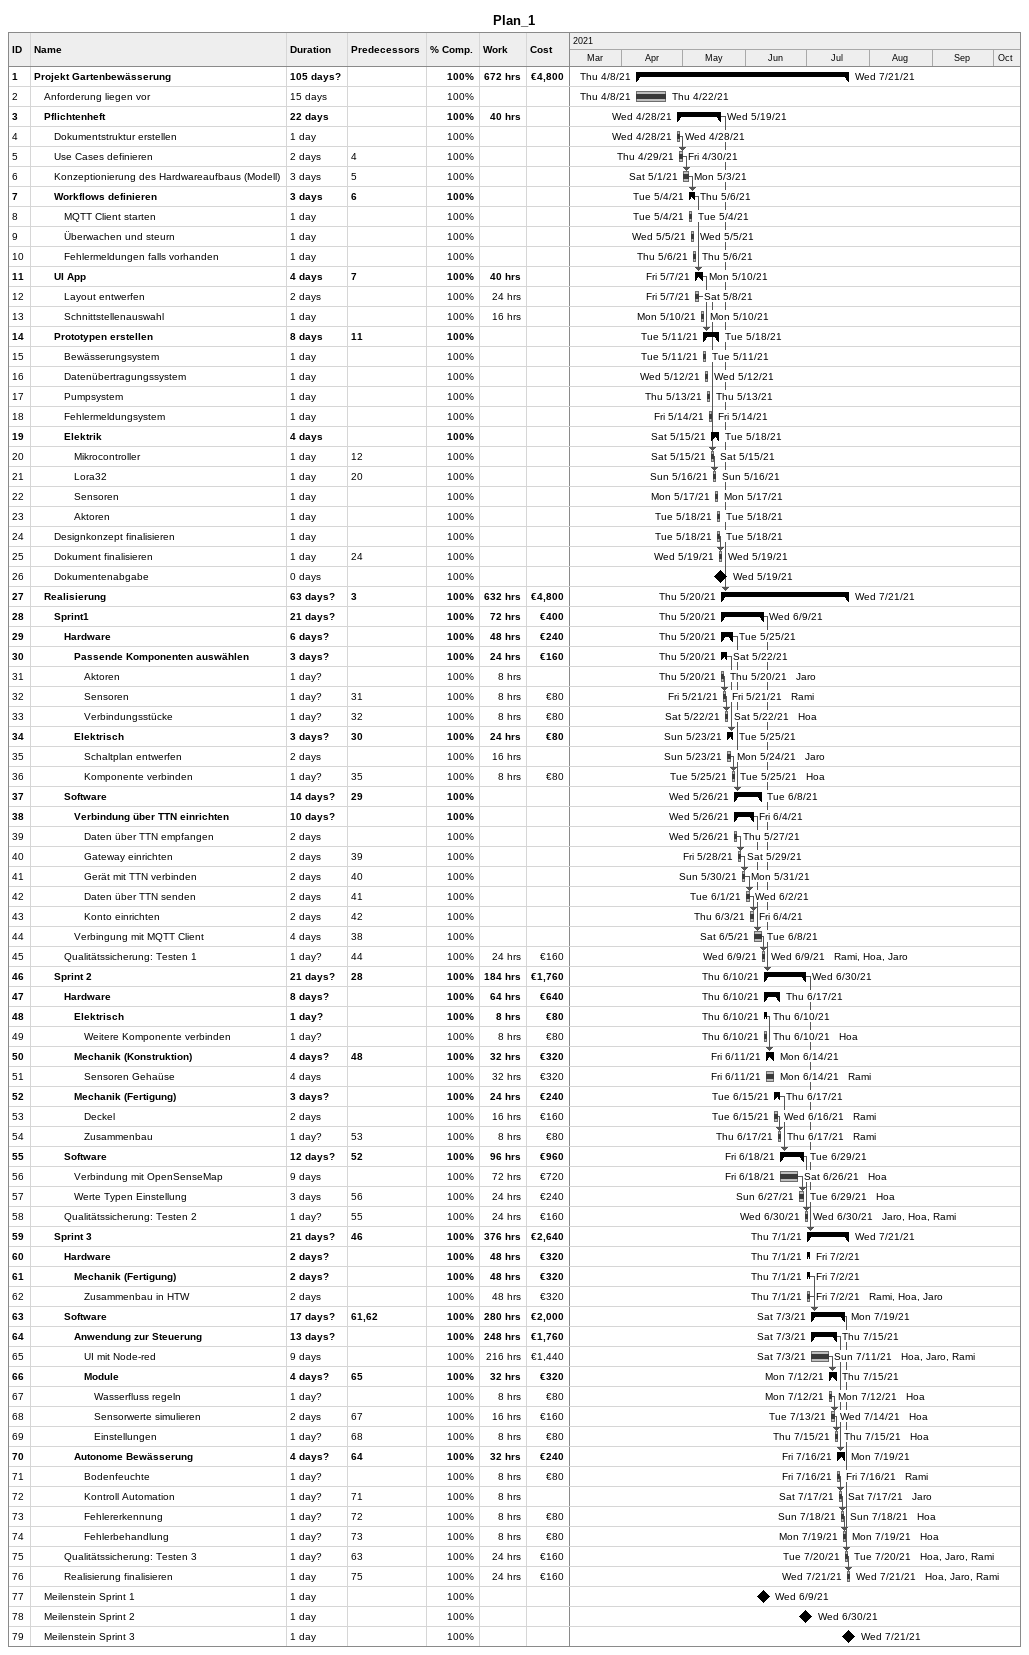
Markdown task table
Plan_1

| ID | Level | Task | Duration | Start | Finish | Predecessors | Resources | % complete | Work (h) | Cost (€) |
|---|---|---|---|---|---|---|---|---|---|---|
| 1 | 1 | **Projekt Gartenbewässerung** | 105d? | 2021-04-08 | 2021-07-21 |  |  | 100 | 672 | 4800 |
| 2 | 2 | Anforderung liegen vor | 15d | 2021-04-08 | 2021-04-22 |  |  | 100 |  |  |
| 3 | 2 | **Pflichtenheft** | 22d | 2021-04-28 | 2021-05-19 |  |  | 100 | 40 |  |
| 4 | 3 | Dokumentstruktur erstellen | 1d | 2021-04-28 | 2021-04-28 |  |  | 100 |  |  |
| 5 | 3 | Use Cases definieren | 2d | 2021-04-29 | 2021-04-30 | 4 |  | 100 |  |  |
| 6 | 3 | Konzeptionierung des Hardwareaufbaus (Modell) | 3d | 2021-05-01 | 2021-05-03 | 5 |  | 100 |  |  |
| 7 | 3 | **Workflows definieren** | 3d | 2021-05-04 | 2021-05-06 | 6 |  | 100 |  |  |
| 8 | 4 | MQTT Client starten | 1d | 2021-05-04 | 2021-05-04 |  |  | 100 |  |  |
| 9 | 4 | Überwachen und steurn | 1d | 2021-05-05 | 2021-05-05 |  |  | 100 |  |  |
| 10 | 4 | Fehlermeldungen falls vorhanden | 1d | 2021-05-06 | 2021-05-06 |  |  | 100 |  |  |
| 11 | 3 | **UI App** | 4d | 2021-05-07 | 2021-05-10 | 7 |  | 100 | 40 |  |
| 12 | 4 | Layout entwerfen | 2d | 2021-05-07 | 2021-05-08 |  |  | 100 | 24 |  |
| 13 | 4 | Schnittstellenauswahl | 1d | 2021-05-10 | 2021-05-10 |  |  | 100 | 16 |  |
| 14 | 3 | **Prototypen erstellen** | 8d | 2021-05-11 | 2021-05-18 | 11 |  | 100 |  |  |
| 15 | 4 | Bewässerungsystem | 1d | 2021-05-11 | 2021-05-11 |  |  | 100 |  |  |
| 16 | 4 | Datenübertragungssystem | 1d | 2021-05-12 | 2021-05-12 |  |  | 100 |  |  |
| 17 | 4 | Pumpsystem | 1d | 2021-05-13 | 2021-05-13 |  |  | 100 |  |  |
| 18 | 4 | Fehlermeldungsystem | 1d | 2021-05-14 | 2021-05-14 |  |  | 100 |  |  |
| 19 | 4 | **Elektrik** | 4d | 2021-05-15 | 2021-05-18 |  |  | 100 |  |  |
| 20 | 5 | Mikrocontroller | 1d | 2021-05-15 | 2021-05-15 | 12 |  | 100 |  |  |
| 21 | 5 | Lora32 | 1d | 2021-05-16 | 2021-05-16 | 20 |  | 100 |  |  |
| 22 | 5 | Sensoren | 1d | 2021-05-17 | 2021-05-17 |  |  | 100 |  |  |
| 23 | 5 | Aktoren | 1d | 2021-05-18 | 2021-05-18 |  |  | 100 |  |  |
| 24 | 3 | Designkonzept finalisieren | 1d | 2021-05-18 | 2021-05-18 |  |  | 100 |  |  |
| 25 | 3 | Dokument finalisieren | 1d | 2021-05-19 | 2021-05-19 | 24 |  | 100 |  |  |
| 26 | 3 | Dokumentenabgabe | 0d | 2021-05-19 | 2021-05-19 |  |  | 100 |  |  |
| 27 | 2 | **Realisierung** | 63d? | 2021-05-20 | 2021-07-21 | 3 |  | 100 | 632 | 4800 |
| 28 | 3 | **Sprint1** | 21d? | 2021-05-20 | 2021-06-09 |  |  | 100 | 72 | 400 |
| 29 | 4 | **Hardware** | 6d? | 2021-05-20 | 2021-05-25 |  |  | 100 | 48 | 240 |
| 30 | 5 | **Passende Komponenten auswählen** | 3d? | 2021-05-20 | 2021-05-22 |  |  | 100 | 24 | 160 |
| 31 | 6 | Aktoren | 1d? | 2021-05-20 | 2021-05-20 |  | Jaro | 100 | 8 |  |
| 32 | 6 | Sensoren | 1d? | 2021-05-21 | 2021-05-21 | 31 | Rami | 100 | 8 | 80 |
| 33 | 6 | Verbindungsstücke | 1d? | 2021-05-22 | 2021-05-22 | 32 | Hoa | 100 | 8 | 80 |
| 34 | 5 | **Elektrisch** | 3d? | 2021-05-23 | 2021-05-25 | 30 |  | 100 | 24 | 80 |
| 35 | 6 | Schaltplan entwerfen | 2d | 2021-05-23 | 2021-05-24 |  | Jaro | 100 | 16 |  |
| 36 | 6 | Komponente verbinden | 1d? | 2021-05-25 | 2021-05-25 | 35 | Hoa | 100 | 8 | 80 |
| 37 | 4 | **Software** | 14d? | 2021-05-26 | 2021-06-08 | 29 |  | 100 |  |  |
| 38 | 5 | **Verbindung über TTN einrichten** | 10d? | 2021-05-26 | 2021-06-04 |  |  | 100 |  |  |
| 39 | 6 | Daten über TTN empfangen | 2d | 2021-05-26 | 2021-05-27 |  |  | 100 |  |  |
| 40 | 6 | Gateway einrichten | 2d | 2021-05-28 | 2021-05-29 | 39 |  | 100 |  |  |
| 41 | 6 | Gerät mit TTN verbinden | 2d | 2021-05-30 | 2021-05-31 | 40 |  | 100 |  |  |
| 42 | 6 | Daten über TTN senden | 2d | 2021-06-01 | 2021-06-02 | 41 |  | 100 |  |  |
| 43 | 6 | Konto einrichten | 2d | 2021-06-03 | 2021-06-04 | 42 |  | 100 |  |  |
| 44 | 5 | Verbingung mit MQTT Client | 4d | 2021-06-05 | 2021-06-08 | 38 |  | 100 |  |  |
| 45 | 4 | Qualitätssicherung: Testen 1 | 1d? | 2021-06-09 | 2021-06-09 | 44 | Rami, Hoa, Jaro | 100 | 24 | 160 |
| 46 | 3 | **Sprint 2** | 21d? | 2021-06-10 | 2021-06-30 | 28 |  | 100 | 184 | 1760 |
| 47 | 4 | **Hardware** | 8d? | 2021-06-10 | 2021-06-17 |  |  | 100 | 64 | 640 |
| 48 | 5 | **Elektrisch** | 1d? | 2021-06-10 | 2021-06-10 |  |  | 100 | 8 | 80 |
| 49 | 6 | Weitere Komponente verbinden | 1d? | 2021-06-10 | 2021-06-10 |  | Hoa | 100 | 8 | 80 |
| 50 | 5 | **Mechanik (Konstruktion)** | 4d? | 2021-06-11 | 2021-06-14 | 48 |  | 100 | 32 | 320 |
| 51 | 6 | Sensoren Gehaüse | 4d | 2021-06-11 | 2021-06-14 |  | Rami | 100 | 32 | 320 |
| 52 | 5 | **Mechanik (Fertigung)** | 3d? | 2021-06-15 | 2021-06-17 |  |  | 100 | 24 | 240 |
| 53 | 6 | Deckel | 2d | 2021-06-15 | 2021-06-16 |  | Rami | 100 | 16 | 160 |
| 54 | 6 | Zusammenbau | 1d? | 2021-06-17 | 2021-06-17 | 53 | Rami | 100 | 8 | 80 |
| 55 | 4 | **Software** | 12d? | 2021-06-18 | 2021-06-29 | 52 |  | 100 | 96 | 960 |
| 56 | 5 | Verbindung mit OpenSenseMap | 9d | 2021-06-18 | 2021-06-26 |  | Hoa | 100 | 72 | 720 |
| 57 | 5 | Werte Typen Einstellung | 3d | 2021-06-27 | 2021-06-29 | 56 | Hoa | 100 | 24 | 240 |
| 58 | 4 | Qualitätssicherung: Testen 2 | 1d? | 2021-06-30 | 2021-06-30 | 55 | Jaro, Hoa, Rami | 100 | 24 | 160 |
| 59 | 3 | **Sprint 3** | 21d? | 2021-07-01 | 2021-07-21 | 46 |  | 100 | 376 | 2640 |
| 60 | 4 | **Hardware** | 2d? | 2021-07-01 | 2021-07-02 |  |  | 100 | 48 | 320 |
| 61 | 5 | **Mechanik (Fertigung)** | 2d? | 2021-07-01 | 2021-07-02 |  |  | 100 | 48 | 320 |
| 62 | 6 | Zusammenbau in HTW | 2d | 2021-07-01 | 2021-07-02 |  | Rami, Hoa, Jaro | 100 | 48 | 320 |
| 63 | 4 | **Software** | 17d? | 2021-07-03 | 2021-07-19 | 61, 62 |  | 100 | 280 | 2000 |
| 64 | 5 | **Anwendung zur Steuerung** | 13d? | 2021-07-03 | 2021-07-15 |  |  | 100 | 248 | 1760 |
| 65 | 6 | UI mit Node-red | 9d | 2021-07-03 | 2021-07-11 |  | Hoa, Jaro, Rami | 100 | 216 | 1440 |
| 66 | 6 | **Module** | 4d? | 2021-07-12 | 2021-07-15 | 65 |  | 100 | 32 | 320 |
| 67 | 7 | Wasserfluss regeln | 1d? | 2021-07-12 | 2021-07-12 |  | Hoa | 100 | 8 | 80 |
| 68 | 7 | Sensorwerte simulieren | 2d | 2021-07-13 | 2021-07-14 | 67 | Hoa | 100 | 16 | 160 |
| 69 | 7 | Einstellungen | 1d? | 2021-07-15 | 2021-07-15 | 68 | Hoa | 100 | 8 | 80 |
| 70 | 5 | **Autonome Bewässerung** | 4d? | 2021-07-16 | 2021-07-19 | 64 |  | 100 | 32 | 240 |
| 71 | 6 | Bodenfeuchte | 1d? | 2021-07-16 | 2021-07-16 |  | Rami | 100 | 8 | 80 |
| 72 | 6 | Kontroll Automation | 1d? | 2021-07-17 | 2021-07-17 | 71 | Jaro | 100 | 8 |  |
| 73 | 6 | Fehlererkennung | 1d? | 2021-07-18 | 2021-07-18 | 72 | Hoa | 100 | 8 | 80 |
| 74 | 6 | Fehlerbehandlung | 1d? | 2021-07-19 | 2021-07-19 | 73 | Hoa | 100 | 8 | 80 |
| 75 | 4 | Qualitätssicherung: Testen 3 | 1d? | 2021-07-20 | 2021-07-20 | 63 | Hoa, Jaro, Rami | 100 | 24 | 160 |
| 76 | 4 | Realisierung finalisieren | 1d | 2021-07-21 | 2021-07-21 | 75 | Hoa, Jaro, Rami | 100 | 24 | 160 |
| 77 | 2 | Meilenstein Sprint 1 | 1d | 2021-06-09 | 2021-06-09 |  |  | 100 |  |  |
| 78 | 2 | Meilenstein Sprint 2 | 1d | 2021-06-30 | 2021-06-30 |  |  | 100 |  |  |
| 79 | 2 | Meilenstein Sprint 3 | 1d | 2021-07-21 | 2021-07-21 |  |  | 100 |  |  |
